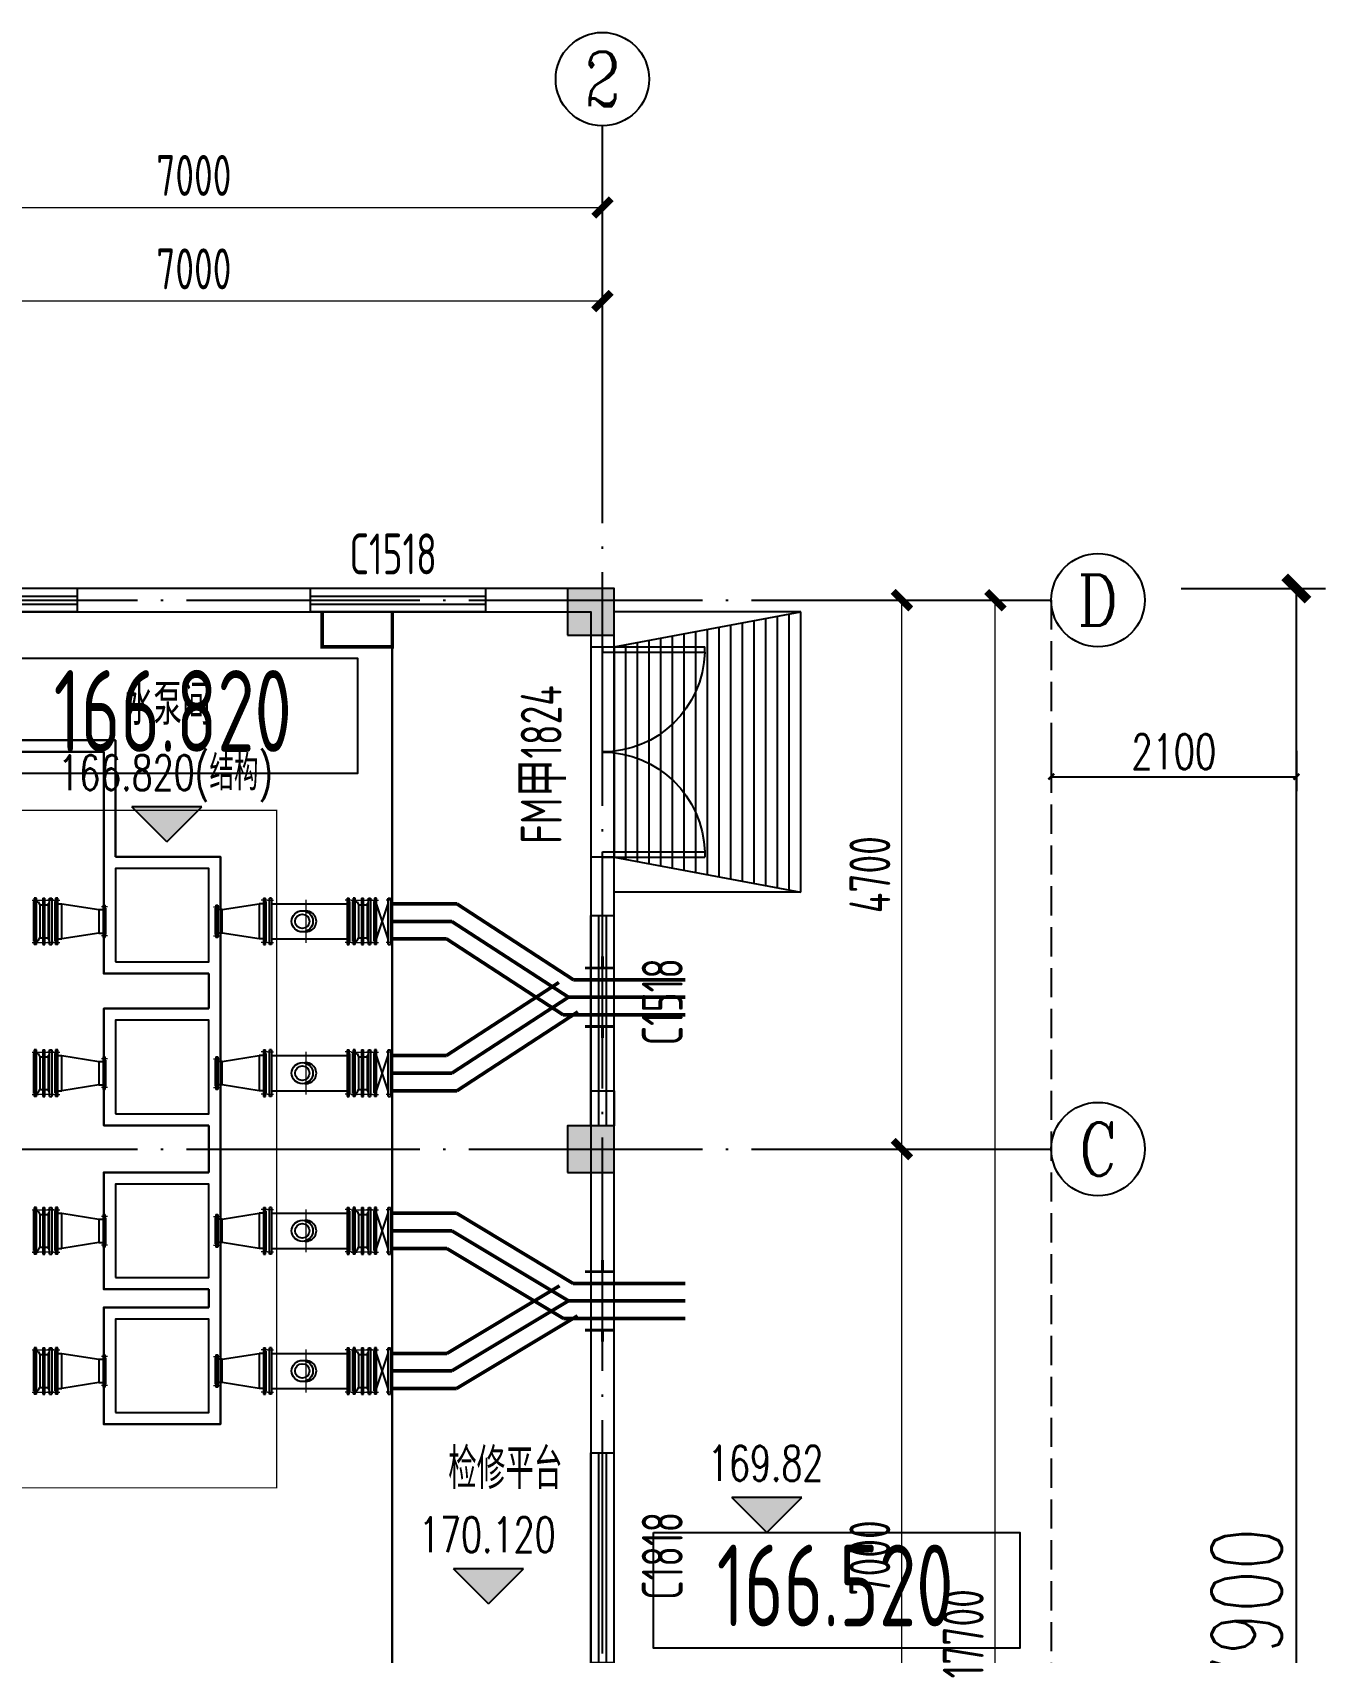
# Model space of a CAD drawing. Header units: millimetres. Extents: x 1742399 to 4898386, y 2481636 to 5226310.
# Drawn here: x 2527345 to 2538423, y 2539720 to 2553593 of the extents above; entities that cross this region are included whole.
import ezdxf
from ezdxf.enums import TextEntityAlignment as Align

# ---------------------------------------------------------------- set-up
doc = ezdxf.new("R2010")
doc.units = ezdxf.units.MM
doc.header["$LTSCALE"] = 1000
for name, pattern in [('ACAD_ISO04W100', [30.5, 24, -3, 0.5, -3]), ('ACAD_ISO10W100', [18, 12, -3, 0, -3]), ('CENTER2', [28.575, 19.05, -3.175, 3.175, -3.175]), ('DASH', [0.35, 0.25, -0.1]), ('DOTE', [2.42, 2, -0.2, 0.02, -0.2])]:
    doc.linetypes.add(name, pattern=pattern)
for name, color, linetype, lineweight, true_color in [('0_提资', 7, 'Continuous', 50, 0xffffff), ('泵房轮廓线', 1, 'Continuous', 50, 0xff0000), ('管道', 1, 'Continuous', 50, 0xff0000)]:
    doc.layers.add(name, color=color, linetype=linetype, lineweight=lineweight, true_color=true_color)
for name, color, linetype in [('AXIS', 3, 'Continuous'), ('AXIS_TEXT', 7, 'Continuous'), ('DOTE', 1, 'DOTE'), ('PUB_DIM', 3, 'Continuous'), ('PUB_HATCH', 8, 'Continuous'), ('STAIR', 2, 'Continuous'), ('TWT_DIM', 3, 'Continuous'), ('WALL', 4, 'Continuous'), ('WALL_EXT', 4, 'Continuous'), ('WINDOW', 3, 'Continuous'), ('YHG_填充', 8, 'Continuous'), ('YHG_柱', 4, 'Continuous'), ('YHJ_立面_墙线中', 2, 'Continuous'), ('意见', 1, 'Continuous'), ('房间轮廓线', 6, 'Continuous'), ('水泵基础', 7, 'Continuous'), ('电缆沟', 7, 'Continuous'), ('细线', 4, 'Continuous'), ('设备', 161, 'Continuous')]:
    doc.layers.add(name, color=color, linetype=linetype)
for name, color, linetype, lineweight in [('FLOOR', 2, 'Continuous', 30), ('中心线', 1, 'ACAD_ISO04W100', 18), ('中轴', 20, 'ACAD_ISO04W100', 9), ('排水沟', 4, 'Continuous', 30), ('管', 1, 'Continuous', 30)]:
    doc.layers.add(name, color=color, linetype=linetype, lineweight=lineweight)
doc.styles.add('_TCH_AXIS', font='COMPLEX', dxfattribs={"bigfont": 'GBCBIG'})
doc.styles.add('_TCH_DIM_T3', font='SIMPLEX', dxfattribs={"width": 0.705882, "bigfont": 'GBCBIG'})
doc.styles.add('COMPLEX', font='COMPLEX')
doc.styles.add('HZ1', font='romans.shx', dxfattribs={"width": 0.7, "bigfont": 'hztxt.shx'})
doc.styles.add('TSSD_Rein', font='TSSDENG', dxfattribs={"width": 0.7, "bigfont": '@1HZTXT'})
doc.styles.add('TSSD_REIN_T3', font='tssdeng.shx', dxfattribs={"width": 0.7, "bigfont": 'hztxt.shx'})
doc.styles.add('tssdeng', font='tssdeng.shx', dxfattribs={"width": 0.7, "bigfont": 'hztxt.shx'})
doc.styles.add('宋体', font='')
doc.styles.get('宋体').set_extended_font_data('SimSun')
doc.dimstyles.new('_TCH_ARCH&&100', dxfattribs={"dimtxt": 350, "dimasz": 150, "dimexe": 100, "dimexo": 200, "dimgap": 100, "dimtad": 1, "dimdec": 0, "dimzin": 0, "dimdsep": 46, "dimtxsty": 'TSSD_REIN_T3', "dimblk": 'ARCHTICK', "dimcen": 0.09, "dimclrt": 7, "dimazin": 2, "dimtfac": 1, "dimtdec": 0, "dimtix": 1, "dimtmove": 2, "dimatfit": 3, "dimfxl": 1, "dimfxlon": 1, "dimtolj": 1, "dimtzin": 0, "dimlwd": 18, "dimlwe": 18, "dimarcsym": 0})
doc.dimstyles.new('_TCH_ARCH&&200', dxfattribs={"dimtxt": 600, "dimasz": 200, "dimexe": 250, "dimexo": 300, "dimgap": 126.25, "dimtad": 1, "dimdec": 0, "dimzin": 0, "dimdsep": 46, "dimtxsty": '_TCH_DIM_T3', "dimblk": 'ARCHTICK', "dimcen": 0.09, "dimclrt": 7, "dimazin": 2, "dimtfac": 1, "dimtdec": 0, "dimtix": 1, "dimtmove": 2, "dimatfit": 3, "dimfxl": 75, "dimtolj": 1, "dimtzin": 0, "dimarcsym": 0})
doc.dimstyles.new('_TCH_ARCH&&50', dxfattribs={"dimtxt": 148.75, "dimasz": 50, "dimexe": 125, "dimexo": 150, "dimgap": 63.125, "dimtad": 1, "dimdec": 0, "dimzin": 0, "dimdsep": 46, "dimtxsty": '_TCH_DIM_T3', "dimblk": 'ARCHTICK', "dimcen": 0.09, "dimclrt": 7, "dimazin": 2, "dimtfac": 1, "dimtdec": 0, "dimtix": 1, "dimtmove": 2, "dimatfit": 3, "dimfxl": 75, "dimtolj": 1, "dimtzin": 0, "dimarcsym": 0})

# ---------------------------------------------------------------- blocks, each defined once
blk = doc.blocks.new('_ArchTick')
at = {"color": 0, "linetype": 'ByBlock', "const_width": 0.4}
blk.add_lwpolyline([(-0.5, -0.5), (0.5, 0.5)], dxfattribs=at)
blk = doc.blocks.new('*D1170')
at = {"layer": 'AXIS', "color": 0, "lineweight": 18, "transparency": 16777216}
for p, q in [((2535593, 2548731), (2535694, 2548731)), ((2535594, 2531031), (2535594, 2548731)), ((2535593, 2531031), (2535694, 2531031))]:
    blk.add_line(p, q, dxfattribs=at)
at = {"layer": 'Defpoints', "color": 0, "transparency": 16777216}
for p in [(2534755, 2548731), (2535594, 2548731), (2534755, 2531031)]:
    blk.add_point(p, dxfattribs=at)
at = {"layer": 'AXIS', "color": 0, "lineweight": 18, "transparency": 16777216, "xscale": 150, "yscale": 150, "zscale": 150}
for p, rotation in [((2535594, 2548731), 90), ((2535594, 2531031), 270)]:
    blk.add_blockref('_ArchTick', p, dxfattribs=dict(at, rotation=rotation))
at = {"layer": 'AXIS', "color": 7, "transparency": 16777216, "insert": (2535319, 2539881), "char_height": 350, "attachment_point": 5, "rotation": 90, "style": 'TSSD_REIN_T3'}
blk.add_mtext('\\A1;17700', dxfattribs=at)
blk = doc.blocks.new('*D1172')
at = {"layer": 'AXIS', "color": 0, "lineweight": 18, "transparency": 16777216}
for p, q in [((2534793, 2544031), (2534894, 2544031)), ((2534794, 2537031), (2534794, 2544031)), ((2534793, 2537031), (2534894, 2537031))]:
    blk.add_line(p, q, dxfattribs=at)
at = {"layer": 'Defpoints', "color": 0, "transparency": 16777216}
for p in [(2534081, 2544031), (2534794, 2544031), (2534081, 2537031)]:
    blk.add_point(p, dxfattribs=at)
at = {"layer": 'AXIS', "color": 0, "lineweight": 18, "transparency": 16777216, "xscale": 150, "yscale": 150, "zscale": 150}
for p, rotation in [((2534794, 2544031), 90), ((2534794, 2537031), 270)]:
    blk.add_blockref('_ArchTick', p, dxfattribs=dict(at, rotation=rotation))
at = {"layer": 'AXIS', "color": 7, "transparency": 16777216, "insert": (2534519, 2540531), "char_height": 350, "attachment_point": 5, "rotation": 90, "style": 'TSSD_REIN_T3'}
blk.add_mtext('\\A1;7000', dxfattribs=at)
blk = doc.blocks.new('*D1173')
at = {"layer": 'AXIS', "color": 0, "lineweight": 18, "transparency": 16777216}
for p, q in [((2534793, 2548731), (2534894, 2548731)), ((2534794, 2544031), (2534794, 2548731)), ((2534793, 2544031), (2534894, 2544031))]:
    blk.add_line(p, q, dxfattribs=at)
at = {"layer": 'Defpoints', "color": 0, "transparency": 16777216}
for p in [(2534081, 2548731), (2534794, 2548731), (2534081, 2544031)]:
    blk.add_point(p, dxfattribs=at)
at = {"layer": 'AXIS', "color": 0, "lineweight": 18, "transparency": 16777216, "xscale": 150, "yscale": 150, "zscale": 150}
for p, rotation in [((2534794, 2548731), 90), ((2534794, 2544031), 270)]:
    blk.add_blockref('_ArchTick', p, dxfattribs=dict(at, rotation=rotation))
at = {"layer": 'AXIS', "color": 7, "transparency": 16777216, "insert": (2534519, 2546381), "char_height": 350, "attachment_point": 5, "rotation": 90, "style": 'TSSD_REIN_T3'}
blk.add_mtext('\\A1;4700', dxfattribs=at)
blk = doc.blocks.new('_AXISO')
blk.add_circle((0, 0), 0.5)
at = {"layer": 'AXIS_TEXT', "style": 'COMPLEX', "width": 1.041667}
blk.add_attdef('A', text='', height=0.56, dxfattribs=at).set_placement((-0.25, -0.28), (0.25, -0.28), align=Align.FIT)
blk = doc.blocks.new('*D1175')
at = {"layer": 'AXIS', "color": 0, "lineweight": 18, "transparency": 16777216}
for p, q in [((2525228, 2552092), (2525228, 2552193)), ((2532228, 2552092), (2532228, 2552193)), ((2525228, 2552093), (2532228, 2552093))]:
    blk.add_line(p, q, dxfattribs=at)
at = {"layer": 'Defpoints', "color": 0, "transparency": 16777216}
for p in [(2532228, 2552093), (2525228, 2549731), (2532228, 2549731)]:
    blk.add_point(p, dxfattribs=at)
at = {"layer": 'AXIS', "color": 0, "lineweight": 18, "transparency": 16777216, "xscale": 150, "yscale": 150, "zscale": 150, "rotation": 180}
blk.add_blockref('_ArchTick', (2525228, 2552093), dxfattribs=at)
at = {"layer": 'AXIS', "color": 0, "lineweight": 18, "transparency": 16777216, "xscale": 150, "yscale": 150, "zscale": 150}
blk.add_blockref('_ArchTick', (2532228, 2552093), dxfattribs=at)
at = {"layer": 'AXIS', "color": 7, "transparency": 16777216, "insert": (2528728, 2552368), "char_height": 350, "attachment_point": 5, "style": 'TSSD_REIN_T3'}
blk.add_mtext('\\A1;7000', dxfattribs=at)
blk = doc.blocks.new('*D1176')
at = {"layer": 'AXIS', "color": 0, "lineweight": 18, "transparency": 16777216}
for p, q in [((2525228, 2551292), (2525228, 2551393)), ((2532228, 2551292), (2532228, 2551393)), ((2525228, 2551293), (2532228, 2551293))]:
    blk.add_line(p, q, dxfattribs=at)
at = {"layer": 'Defpoints', "color": 0, "transparency": 16777216}
for p in [(2532228, 2551293), (2525228, 2549731), (2532228, 2549731)]:
    blk.add_point(p, dxfattribs=at)
at = {"layer": 'AXIS', "color": 0, "lineweight": 18, "transparency": 16777216, "xscale": 150, "yscale": 150, "zscale": 150, "rotation": 180}
blk.add_blockref('_ArchTick', (2525228, 2551293), dxfattribs=at)
at = {"layer": 'AXIS', "color": 0, "lineweight": 18, "transparency": 16777216, "xscale": 150, "yscale": 150, "zscale": 150}
blk.add_blockref('_ArchTick', (2532228, 2551293), dxfattribs=at)
at = {"layer": 'AXIS', "color": 7, "transparency": 16777216, "insert": (2528728, 2551568), "char_height": 350, "attachment_point": 5, "style": 'TSSD_REIN_T3'}
blk.add_mtext('\\A1;7000', dxfattribs=at)
blk = doc.blocks.new('刚性防水套管DN400')
at = {"layer": '中轴', "color": 8, "linetype": 'CENTER2', "ltscale": 10}
blk.add_line((1966752, 2550634), (1967002, 2550634), dxfattribs=at)
at = {"layer": '管', "lineweight": 50, "const_width": 25}
for points in [[(1966752, 2550884), (1967002, 2550884)], [(1966852, 2550884), (1966852, 2550984)], [(1966752, 2550384), (1967002, 2550384)], [(1966852, 2550384), (1966852, 2550284)]]:
    blk.add_lwpolyline(points, dxfattribs=at)
at = {"style": '宋体', "width": 0.7, "flags": 1}
blk.add_attdef('中心标高', (1966552, 2549850), '', height=350, dxfattribs=at)
blk = doc.blocks.new('DN400法兰')
at = {"layer": '中心线', "ltscale": 50}
for p, q in [((-258, 20), (-258, -55)), ((257, 20), (257, -55))]:
    blk.add_line(p, q, dxfattribs=at)
at = {"layer": '设备', "ltscale": 50}
for p, q in [((-240, 0), (-244, -4)), ((-240, 0), (240, 0)), ((240, 0), (244, -4)), ((-283, -30), (-283, -4)), ((282, -4), (-283, -4)), ((282, -30), (282, -4))]:
    blk.add_line(p, q, dxfattribs=at)
at = {"layer": '设备'}
for p, q in [((-240, 0), (240, 0)), ((-283, -30), (282, -30))]:
    blk.add_line(p, q, dxfattribs=at)
blk = doc.blocks.new('DN250法兰')
at = {"layer": '中心线', "ltscale": 50}
for p, q in [((-50, 175), (22, 175)), ((-50, -175), (22, -175))]:
    blk.add_line(p, q, dxfattribs=at)
at = {"layer": '设备', "ltscale": 50}
for p, q in [((-23, 197), (0, 197)), ((-23, 197), (-23, -198)), ((0, 197), (0, -198)), ((-26, 160), (-23, 162)), ((-26, -160), (-26, 160)), ((-26, -160), (-26, 160)), ((-26, -160), (-23, -163)), ((0, -198), (-23, -198))]:
    blk.add_line(p, q, dxfattribs=at)
blk = doc.blocks.new('双盘偏心异径管（平面）')
at = {"layer": '设备'}
for p, q in [((57, 100), (373, 150)), ((408, 150), (373, 150)), ((373, 150), (373, -150)), ((57, 100), (18, 100)), ((57, -100), (18, -100)), ((373, -150), (57, -100)), ((408, -150), (373, -150))]:
    blk.add_line(p, q, dxfattribs=at)
at = {"layer": '设备', "ltscale": 50}
blk.add_line((18, -100), (18, 100), dxfattribs=at)
at = {"layer": '设备'}
blk.add_lwpolyline([(57, -100), (57, 100)], dxfattribs=at)
at = {"layer": '设备', "xscale": 0.7042253521126761, "yscale": 0.7042253521126761, "zscale": 0.7042253521126761}
blk.add_blockref('DN250法兰', (18, 0), dxfattribs=at)
at = {"layer": '设备', "xscale": 0.7042253521126761, "yscale": 0.7042253521126761, "zscale": 0.7042253521126761, "rotation": 270}
blk.add_blockref('DN400法兰', (430, 0), dxfattribs=at)
at = {"layer": '意见', "flags": 1}
blk.add_attdef('规格', (589, -14), '', height=227, dxfattribs=at)
blk = doc.blocks.new('双法兰传力接头')
at = {"layer": '中心线', "ltscale": 5}
for p, q in [((-17, 181), (166, 181)), ((-17, -181), (166, -181))]:
    blk.add_line(p, q, dxfattribs=at)
at = {"layer": '设备', "ltscale": 50}
for p, q in [((18, 167), (34, 167)), ((47, 141), (47, -141)), ((47, 141), (72, 141)), ((72, 199), (89, 199)), ((72, 199), (72, -199)), ((120, 155), (120, -155)), ((120, 155), (131, 155)), ((18, -167), (34, -167)), ((47, -141), (72, -141)), ((72, -199), (89, -199)), ((120, -155), (131, -155))]:
    blk.add_line(p, q, dxfattribs=at)
at = {"layer": '设备'}
for p, q in [((34, 167), (47, 141)), ((89, -199), (89, 199)), ((89, 141), (120, 141)), ((34, -167), (47, -141)), ((89, -141), (120, -141))]:
    blk.add_line(p, q, dxfattribs=at)
at = {"layer": '设备', "yscale": 0.7042253521126761, "zscale": 0.7042253521126761}
for p, xscale, rotation in [((-3, 0), 0.7042253521126761, 90), ((152, 0), -0.7042253521126761, 270)]:
    blk.add_blockref('DN400法兰', p, dxfattribs=dict(at, xscale=xscale, rotation=rotation))
at = {"layer": '意见', "flags": 1}
blk.add_attdef('规格', (193, -29), '', height=94.2, dxfattribs=at)
blk = doc.blocks.new('双盘异径管')
at = {"layer": '设备'}
for p, q in [((57, 100), (373, 150)), ((408, 150), (373, 150)), ((373, 150), (373, -150)), ((57, 100), (18, 100)), ((57, -100), (18, -100)), ((373, -150), (57, -100)), ((408, -150), (373, -150))]:
    blk.add_line(p, q, dxfattribs=at)
at = {"layer": '设备', "ltscale": 50}
blk.add_line((18, -100), (18, 100), dxfattribs=at)
at = {"layer": '设备'}
blk.add_lwpolyline([(57, -100), (57, 100)], dxfattribs=at)
at = {"layer": '设备', "xscale": 0.7042253521126761, "yscale": 0.7042253521126761, "zscale": 0.7042253521126761}
blk.add_blockref('DN250法兰', (18, 0), dxfattribs=at)
at = {"layer": '设备', "xscale": 0.7042253521126761, "yscale": 0.7042253521126761, "zscale": 0.7042253521126761, "rotation": 270}
blk.add_blockref('DN400法兰', (430, 0), dxfattribs=at)
at = {"layer": '意见', "flags": 1}
blk.add_attdef('规格', (621, -23), '', height=267, dxfattribs=at)
blk = doc.blocks.new('多功能水泵控制阀')
at = {"layer": '中心线', "ltscale": 10}
blk.add_line((296, -183), (296, 183), dxfattribs=at)
at = {"layer": '设备'}
for p, q in [((0, 150), (648, 150)), ((0, -150), (648, -150))]:
    blk.add_line(p, q, dxfattribs=at)
for radius in [91.1, 61.9]:
    blk.add_circle((264, 0), radius, dxfattribs=at)
blk.add_arc((296, 0), 88.6, 264.0575, 95.9425, dxfattribs=at)
at = {"layer": '设备', "yscale": 0.7042253521126761, "zscale": 0.7042253521126761}
for p, xscale, rotation in [((-21, 0), -0.7042253521126761, 90), ((669, 0), 0.7042253521126761, 270)]:
    blk.add_blockref('DN400法兰', p, dxfattribs=dict(at, xscale=xscale, rotation=rotation))
at = {"layer": '意见', "flags": 1}
blk.add_attdef('规格', (114, -565), '', height=244, dxfattribs=at)
blk = doc.blocks.new('电动双盘蝶阀')
at = {"layer": '设备', "ltscale": 50}
for p, q in [((50, -150), (-50, 150)), ((-50, -150), (50, 150))]:
    blk.add_line(p, q, dxfattribs=at)
at = {"layer": '设备', "yscale": 0.7042253521126761, "zscale": 0.7042253521126761}
for p, xscale, rotation in [((-71, 0), 0.7042253521126761, 90), ((71, 0), -0.7042253521126761, 270)]:
    blk.add_blockref('DN400法兰', p, dxfattribs=dict(at, xscale=xscale, rotation=rotation))
at = {"flags": 1}
blk.add_attdef('规格', (120, 51), '', height=10, dxfattribs=at)
blk = doc.blocks.new('*U1117')
at = {"layer": 'WINDOW'}
for p, q in [((0, 900), (877, 900)), ((0, 900), (0, 855)), ((0, 855), (877, 855)), ((877, 855), (877, 900)), ((0, -855), (877, -855)), ((0, -900), (0, -855)), ((0, -900), (877, -900)), ((877, -855), (877, -900))]:
    blk.add_line(p, q, dxfattribs=at)
at = {"layer": 'WINDOW', "extrusion": (0, 0, -1)}
for centre, major_axis, start_param, end_param in [((0, 877), (620, 620), 0.811042, 2.356194), ((0, -878), (-620, 620), 0.785398, 2.330551)]:
    blk.add_ellipse(centre, major_axis=major_axis, ratio=1, start_param=start_param, end_param=end_param, dxfattribs=at)
at = {"style": 'HZ1', "width": 0.7, "flags": 1}
blk.add_attdef('编号', (-948, -131), '', height=300, dxfattribs=at)
blk = doc.blocks.new('标高_平面标注')
at = {"layer": 'AXIS'}
blk.add_hatch(color=256, dxfattribs=at).paths.add_polyline_path([(0, 0), (300, 300), (-300, 300)])
for p, q in [((0, 0), (-300, 300)), ((300, 300), (-300, 300)), ((0, 0), (300, 300))]:
    blk.add_line(p, q, dxfattribs=at)
at = {"layer": 'AXIS_TEXT', "style": 'HZ1', "width": 0.7, "flags": 4}
blk.add_attdef('标高', text='', height=300, dxfattribs=at).set_placement((-11, 442), align=Align.CENTER)
blk = doc.blocks.new('平面_钢爬梯')
at = {"layer": 'YHJ_立面_墙线中', "const_width": 30}
blk.add_lwpolyline([(-600, 0), (-600, -300), (0, -300), (0, 0)], dxfattribs=at)
blk = doc.blocks.new('*D1169')
at = {"layer": 'Defpoints', "color": 0, "transparency": 16777216}
for p in [(2536887, 2548831), (2538173, 2548831), (2536887, 2530931)]:
    blk.add_point(p, dxfattribs=at)
at = {"layer": 'TWT_DIM', "color": 0, "lineweight": -2, "transparency": 16777216}
for p, q in [((2537187, 2548831), (2538423, 2548831)), ((2538173, 2530931), (2538173, 2548831)), ((2537187, 2530931), (2538423, 2530931))]:
    blk.add_line(p, q, dxfattribs=at)
at = {"layer": 'TWT_DIM', "color": 0, "lineweight": -2, "transparency": 16777216, "xscale": 200, "yscale": 200, "zscale": 200}
for p, rotation in [((2538173, 2548831), 90), ((2538173, 2530931), 270)]:
    blk.add_blockref('_ArchTick', p, dxfattribs=dict(at, rotation=rotation))
at = {"layer": 'TWT_DIM', "color": 7, "transparency": 16777216, "insert": (2537747, 2539881), "char_height": 600, "attachment_point": 5, "rotation": 90, "style": '_TCH_DIM_T3'}
blk.add_mtext('\\A1;17900', dxfattribs=at)
blk = doc.blocks.new('总平_标高')
at = {"layer": 'TWT_DIM', "color": 3}
blk.add_lwpolyline([(-1556, 989), (1583, 989), (1583, 0), (-1556, 0)], close=True, dxfattribs=at)
at = {"layer": 'TWT_DIM', "color": 3, "style": 'TSSD_Rein', "width": 0.7}
blk.add_attdef('标高', text='', height=700, dxfattribs=at).set_placement((1, 186), align=Align.CENTER)
blk = doc.blocks.new('*U1073')
at = {"layer": 'WINDOW'}
for p, q in [((-100, 0), (100, 0)), ((-100, -1500), (-100, 0)), ((-33, 0), (-33, -1500)), ((33, 0), (33, -1500)), ((100, -1500), (100, 0)), ((100, -1500), (-100, -1500))]:
    blk.add_line(p, q, dxfattribs=at)
at = {"style": 'HZ1', "width": 0.7, "flags": 1}
blk.add_attdef('编号', (-598, -1035), '', height=300, dxfattribs=at)
blk = doc.blocks.new('平面_窗')
at = {"layer": 'WINDOW'}
for p, q in [((-100, 0), (100, 0)), ((-100, -1800), (-100, 0)), ((-33, 0), (-33, -1800)), ((33, 0), (33, -1800)), ((100, -1800), (100, 0)), ((100, -1800), (-100, -1800))]:
    blk.add_line(p, q, dxfattribs=at)
at = {"style": 'HZ1', "width": 0.7, "flags": 1}
blk.add_attdef('编号', (-598, -1035), '', height=300, dxfattribs=at)
blk = doc.blocks.new('*U1072')
at = {"layer": 'STAIR'}
for p, q in [((1600, 2400), (0, 2400)), ((0, 0), (0, 2400)), ((0, 2100), (1600, 2400)), ((1400, 38), (1400, 2362)), ((1500, 19), (1500, 2381)), ((1600, 0), (1600, 2400)), ((700, 169), (700, 2231)), ((800, 150), (800, 2250)), ((900, 131), (900, 2269)), ((1000, 113), (1000, 2287)), ((1100, 94), (1100, 2306)), ((1200, 75), (1200, 2325)), ((1300, 56), (1300, 2344)), ((100, 281), (100, 2119)), ((200, 263), (200, 2138)), ((300, 244), (300, 2156)), ((400, 225), (400, 2175)), ((500, 206), (500, 2194)), ((600, 188), (600, 2213)), ((0, 300), (1600, 0)), ((1600, 0), (0, 0))]:
    blk.add_line(p, q, dxfattribs=at)
at = {"layer": 'WALL'}
blk.add_line((0, 2100), (0, 2200), dxfattribs=at)
blk = doc.blocks.new('*U1058')
at = {"layer": 'PUB_HATCH'}
blk.add_solid([(-200, -200), (200, -200), (-200, 200), (200, 200)], dxfattribs=at)
at = {"layer": 'YHG_柱'}
blk.add_lwpolyline([(-200, -200), (200, -200), (200, 200), (-200, 200)], close=True, dxfattribs=at)
blk = doc.blocks.new('*D1182')
at = {"layer": 'Defpoints', "color": 0, "transparency": 16777216}
for p in [(2536073, 2547591), (2538173, 2547591), (2538173, 2547220)]:
    blk.add_point(p, dxfattribs=at)
at = {"layer": 'YHG_填充', "color": 0, "lineweight": -2, "transparency": 16777216}
for p, q in [((2536073, 2547441), (2536073, 2547095)), ((2538173, 2547441), (2538173, 2547095)), ((2536073, 2547220), (2538173, 2547220))]:
    blk.add_line(p, q, dxfattribs=at)
at = {"layer": 'YHG_填充', "color": 0, "lineweight": -2, "transparency": 16777216, "xscale": 50, "yscale": 50, "zscale": 50, "rotation": 180}
blk.add_blockref('_ArchTick', (2536073, 2547220), dxfattribs=at)
at = {"layer": 'YHG_填充', "color": 0, "lineweight": -2, "transparency": 16777216, "xscale": 50, "yscale": 50, "zscale": 50}
blk.add_blockref('_ArchTick', (2538173, 2547220), dxfattribs=at)
at = {"layer": 'YHG_填充', "color": 7, "transparency": 16777216, "insert": (2537123, 2547433), "char_height": 300, "attachment_point": 5, "style": '_TCH_DIM_T3'}
blk.add_mtext('\\A1;2100', dxfattribs=at)

msp = doc.modelspace()

# ---------------------------------------------------------------- linework, layer by layer
at = {"layer": 'AXIS'}
for p, q in [((2532227.7, 2549731.4), (2532227.7, 2552792.7)), ((2534755.3, 2548731.4), (2536073.4, 2548731.4)), ((2534755.3, 2544031.4), (2536073.4, 2544031.4))]:
    msp.add_line(p, q, dxfattribs=at)
at = {"layer": 'DOTE'}
for p, q in [((2532227.7, 2530031.4), (2532227.7, 2549731.4)), ((2523824.7, 2548731.4), (2534755.3, 2548731.4)), ((2523824.7, 2544031.4), (2534755.3, 2544031.4))]:
    msp.add_line(p, q, dxfattribs=at)
at = {"layer": 'FLOOR'}
msp.add_lwpolyline([(2530427.7, 2548631.4), (2530427.7, 2537131.4)], dxfattribs=at)
at = {"layer": 'WALL_EXT'}
for p, q in [((2529727.7, 2548831.4), (2527727.7, 2548831.4)), ((2527727.7, 2548831.4), (2527727.7, 2548631.4)), ((2529727.7, 2548631.4), (2529727.7, 2548831.4)), ((2531927.7, 2548831.4), (2531227.7, 2548831.4)), ((2531227.7, 2548831.4), (2531227.7, 2548631.4)), ((2527727.7, 2548631.4), (2529727.7, 2548631.4)), ((2531227.7, 2548631.4), (2531927.7, 2548631.4)), ((2532127.7, 2548431.4), (2532127.7, 2548331.4)), ((2532327.7, 2548331.4), (2532327.7, 2548431.4)), ((2532127.7, 2548331.4), (2532327.7, 2548331.4)), ((2532127.7, 2546531.4), (2532127.7, 2546031.4)), ((2532327.7, 2546531.4), (2532127.7, 2546531.4)), ((2532327.7, 2546031.4), (2532327.7, 2546531.4)), ((2532127.7, 2546031.4), (2532327.7, 2546031.4)), ((2532127.7, 2544231.4), (2532127.7, 2544531.4)), ((2532127.7, 2544531.4), (2532327.7, 2544531.4)), ((2532327.7, 2544531.4), (2532327.7, 2544231.4)), ((2532327.7, 2544231.4), (2532127.7, 2544231.4)), ((2532127.7, 2544231.4), (2532127.7, 2544231.4)), ((2532327.7, 2544231.4), (2532327.7, 2544231.4)), ((2532127.7, 2543831.4), (2532127.7, 2541431.4)), ((2532327.7, 2541431.4), (2532327.7, 2543831.4)), ((2532127.7, 2541431.4), (2532327.7, 2541431.4))]:
    msp.add_line(p, q, dxfattribs=at)
at = {"layer": 'YHG_填充', "linetype": 'DASH'}
msp.add_lwpolyline([(2536073.4, 2548731.4), (2536073.4, 2530720.4)], dxfattribs=at)
at = {"layer": '房间轮廓线'}
msp.add_lwpolyline([(2525327.7, 2548631.4), (2532127.7, 2548631.4), (2532127.7, 2537131.4), (2525327.7, 2537131.4)], close=True, dxfattribs=at)
at = {"layer": '排水沟'}
for points in [[(2526527.7, 2547531.4), (2528056.2, 2547531.4), (2528056.2, 2546534.1)], [(2526527.7, 2547431.4), (2527956.2, 2547431.4), (2527956.2, 2546534.1)], [(2527956.2, 2546534.1), (2527956.2, 2545534.1), (2528856.2, 2545534.1)], [(2528956.2, 2545534.1), (2528956.2, 2546534.1), (2528056.2, 2546534.1)], [(2528856.2, 2545534.1), (2528856.2, 2545234.1)], [(2528956.2, 2545534.1), (2528956.2, 2545234.1)], [(2528856.2, 2545234.1), (2527956.2, 2545234.1), (2527956.2, 2544234.1), (2528856.2, 2544234.1)], [(2528956.2, 2544234.1), (2528956.2, 2545234.1)], [(2528856.2, 2544234.1), (2528856.2, 2543831.6)], [(2528956.2, 2544234.1), (2528956.2, 2543831.6)], [(2528856.2, 2543831.6), (2527956.2, 2543831.6), (2527956.2, 2542831.6), (2528856.2, 2542831.6)], [(2528956.2, 2542831.6), (2528956.2, 2543831.6)], [(2528856.2, 2542831.6), (2528856.2, 2542676)], [(2528956.2, 2542831.6), (2528956.2, 2542676)], [(2528856.2, 2542676), (2527956.2, 2542676), (2527956.2, 2541676), (2528956.2, 2541676), (2528956.2, 2542676)]]:
    msp.add_lwpolyline(points, dxfattribs=at)
at = {"layer": '水泵基础'}
for points in [[(2528056.2, 2545634.1), (2528856.2, 2545634.1), (2528856.2, 2546434.1), (2528056.2, 2546434.1)], [(2528056.2, 2544334.1), (2528856.2, 2544334.1), (2528856.2, 2545134.1), (2528056.2, 2545134.1)], [(2528056.2, 2542931.6), (2528856.2, 2542931.6), (2528856.2, 2543731.6), (2528056.2, 2543731.6)], [(2528056.2, 2541776), (2528856.2, 2541776), (2528856.2, 2542576), (2528056.2, 2542576)]]:
    msp.add_lwpolyline(points, close=True, dxfattribs=at)
at = {"layer": '泵房轮廓线'}
msp.add_lwpolyline([(2527187.7, 2541131.4, 10, 10, 0), (2527187.7, 2546931.4, 10, 10, 0), (2529437.7, 2546931.4, 10, 10, 0), (2529437.7, 2541131.4, 10, 10, 0)], format="xyseb", close=True, dxfattribs=at)
at = {"layer": '管道', "color": 8}
for p, q in [((2530427.7, 2546131.4), (2530981.1, 2546131.4)), ((2530981.1, 2546131.4), (2531981.1, 2545481.4)), ((2530427.7, 2545831.4), (2530892.2, 2545831.4)), ((2530892.2, 2545831.4), (2531892.2, 2545181.4)), ((2531981.1, 2545481.4), (2532936.7, 2545481.4)), ((2530892.2, 2544831.4), (2531854.9, 2545457.1)), ((2530981.1, 2544531.4), (2532018.4, 2545205.6)), ((2531892.2, 2545181.4), (2532936.7, 2545181.4)), ((2530427.7, 2544831.4), (2530892.2, 2544831.4)), ((2530427.7, 2544531.4), (2530981.1, 2544531.4)), ((2530427.7, 2543481.4), (2530978.2, 2543481.4)), ((2530978.2, 2543481.4), (2531978.2, 2542881.4)), ((2530427.7, 2543181.4), (2530895.1, 2543181.4)), ((2530895.1, 2543181.4), (2531895.1, 2542581.4)), ((2530895.1, 2542281.4), (2531859.5, 2542860)), ((2531978.2, 2542881.4), (2532936.7, 2542881.4)), ((2530978.2, 2541981.4), (2532013.8, 2542602.7)), ((2531895.1, 2542581.4), (2532936.7, 2542581.4)), ((2530427.7, 2542281.4), (2530895.1, 2542281.4)), ((2530427.7, 2541981.4), (2530978.2, 2541981.4))]:
    msp.add_line(p, q, dxfattribs=at)
at = {"layer": '管道', "color": 8, "linetype": 'ACAD_ISO10W100'}
for p, q in [((2530427.7, 2545981.4), (2530936.7, 2545981.4)), ((2530936.7, 2545981.4), (2531936.7, 2545331.4)), ((2530936.7, 2544681.4), (2531936.7, 2545331.4)), ((2531936.7, 2545331.4), (2532936.7, 2545331.4)), ((2530427.7, 2544681.4), (2530936.7, 2544681.4)), ((2530427.7, 2543331.4), (2530936.7, 2543331.4)), ((2530936.7, 2543331.4), (2531936.7, 2542731.4)), ((2530936.7, 2542131.4), (2531936.7, 2542731.4)), ((2531936.7, 2542731.4), (2532936.7, 2542731.4)), ((2530427.7, 2542131.4), (2530936.7, 2542131.4))]:
    msp.add_line(p, q, dxfattribs=at)
at = {"layer": '细线'}
msp.add_lwpolyline([(2532327.7, 2548331.4), (2532327.7, 2546531.4)], dxfattribs=at)

# ---------------------------------------------------------------- block references
at = {"rotation": 90}
for p in [(2526227.7, 2548731.4), (2529727.7, 2548731.4)]:
    msp.add_blockref('*U1073', p, dxfattribs=at)
for name, p in [('*U1058', (2532127.7, 2548631.4)), ('*U1072', (2532327.7, 2546231.4)), ('*U1117', (2532227.7, 2547431.4)), ('平面_窗', (2532227.7, 2546031.4)), ('*U1058', (2532127.7, 2544031.4)), ('平面_窗', (2532227.7, 2541431.4))]:
    msp.add_blockref(name, p)
for p, values in [((2528546.2, 2547246.6), {'标高': '166.820'}), ((2534220.7, 2539758.9), {'标高': '166.520'})]:
    msp.add_blockref('总平_标高', p).add_auto_attribs(values)
ref = msp.add_blockref('标高_平面标注', (2528497.4, 2546661.2))
ref.add_attrib('标高', '166.820(结构)', dxfattribs={"layer": 'AXIS_TEXT', "height": 300, "style": 'HZ1', "width": 0.7}).set_placement((2528486.5, 2547103.6), align=Align.CENTER)
ref = msp.add_blockref('标高_平面标注', (2533637.6, 2540748.1))
ref.add_attrib('标高', '169.82', dxfattribs={"layer": 'AXIS_TEXT', "height": 300, "style": 'HZ1', "width": 0.7}).set_placement((2533626.7, 2541190.5), align=Align.CENTER)
ref = msp.add_blockref('标高_平面标注', (2531252.7, 2540136.5))
ref.add_attrib('标高', '170.120', dxfattribs={"layer": 'AXIS_TEXT', "height": 300, "style": 'HZ1', "width": 0.7}).set_placement((2531241.7, 2540578.9), align=Align.CENTER)
at = {"layer": '0_提资'}
for name, p in [('双法兰传力接头', (2527361.4, 2545981.4)), ('双盘异径管', (2528914.8, 2545981.4)), ('多功能水泵控制阀', (2529393, 2545981.4)), ('双法兰传力接头', (2530092.4, 2545981.4)), ('电动双盘蝶阀', (2530343.5, 2545981.4)), ('双法兰传力接头', (2527361.4, 2544681.4)), ('双盘异径管', (2528914.8, 2544681.4)), ('多功能水泵控制阀', (2529393, 2544681.4)), ('双法兰传力接头', (2530092.4, 2544681.4)), ('电动双盘蝶阀', (2530343.5, 2544681.4)), ('双法兰传力接头', (2527361.4, 2543331.4)), ('双盘异径管', (2528914.8, 2543331.4)), ('多功能水泵控制阀', (2529393, 2543331.4)), ('双法兰传力接头', (2530092.4, 2543331.4)), ('电动双盘蝶阀', (2530343.5, 2543331.4)), ('双法兰传力接头', (2527361.4, 2542131.4)), ('双盘异径管', (2528914.8, 2542131.4)), ('多功能水泵控制阀', (2529393, 2542131.4)), ('双法兰传力接头', (2530092.4, 2542131.4)), ('电动双盘蝶阀', (2530343.5, 2542131.4))]:
    msp.add_blockref(name, p, dxfattribs=at)
at = {"layer": '0_提资', "rotation": 180}
for p in [(2527970.6, 2545981.4), (2527970.6, 2544681.4), (2527970.6, 2543331.4), (2527970.6, 2542131.4)]:
    msp.add_blockref('双盘偏心异径管（平面）', p, dxfattribs=at)
at = {"layer": 'AXIS'}
ref = msp.add_blockref('_AXISO', (2532227.7, 2553192.7), dxfattribs=dict(at, xscale=800, yscale=800, zscale=800))
ref.add_attrib('A', '2', dxfattribs={"layer": 'AXIS_TEXT', "height": 465.9, "style": '_TCH_AXIS'}).set_placement((2532072.4, 2552959.7), (2532383, 2552959.7), align=Align.FIT)
ref = msp.add_blockref('_AXISO', (2536473.4, 2548731.4), dxfattribs=dict(at, xscale=800, yscale=800, zscale=800))
ref.add_attrib('A', 'D', dxfattribs={"layer": 'AXIS_TEXT', "height": 435.3, "style": '_TCH_AXIS'}).set_placement((2536297.2, 2548513.7), (2536649.6, 2548513.7), align=Align.FIT)
ref = msp.add_blockref('_AXISO', (2536473.4, 2544031.4), dxfattribs=dict(at, xscale=800, yscale=800, zscale=800))
ref.add_attrib('A', 'C', dxfattribs={"layer": 'AXIS_TEXT', "height": 455.7, "style": '_TCH_AXIS'}).set_placement((2536310.6, 2543803.5), (2536636.1, 2543803.5), align=Align.FIT)
at = {"layer": 'Defpoints'}
msp.add_blockref('平面_钢爬梯', (2530427.7, 2548631.4), dxfattribs=at)
at = {"layer": '管', "lineweight": 50, "rotation": 180}
for p in [(4499080.2, 5095965.7), (4499080.2, 5093365.7)]:
    msp.add_blockref('刚性防水套管DN400', p, dxfattribs=at)

# ---------------------------------------------------------------- texts
at = {"layer": 'PUB_DIM', "color": 7, "char_height": 350, "attachment_point": 5, "style": 'TSSD_REIN_T3'}
for s, insert in [('\\A1;{\\Ftssdeng,hztxt|c134;C1518}', (2530435.1, 2549127.3)), ('\\A1;水泵间', (2528503.6, 2547837.8))]:
    msp.add_mtext(s, dxfattribs=dict(at, insert=insert))
at = {"layer": 'PUB_DIM', "color": 7, "char_height": 350, "attachment_point": 5, "rotation": 90, "style": 'TSSD_REIN_T3'}
for s, insert in [('\\A1;{\\Ftssdeng,hztxt|c134;FM\\fSimSun|b0|i0|c134|p2;甲\\Ftssdeng,hztxt|c134;1824}', (2531722.7, 2547323.8)), ('\\A1;{\\Ftssdeng,hztxt|c134;C1518}', (2532741.1, 2545292.3)), ('\\A1;{\\Ftssdeng,hztxt|c134;C1818}', (2532741.1, 2540548))]:
    msp.add_mtext(s, dxfattribs=dict(at, insert=insert))
at = {"layer": '电缆沟', "ltscale": 1.5, "style": 'tssdeng', "width": 0.7}
msp.add_text('检修平台', height=350, dxfattribs=at).set_placement((2530906.5, 2541119.6))

# ---------------------------------------------------------------- dimensions: what is measured, and where the dimension line sits
at = {"layer": 'AXIS'}
for p1, p2, distance, picture, middle in [((2525227.7, 2549731.4), (2532227.7, 2549731.4), 2361.3, '*D1175', (2528727.7, 2552367.7)), ((2525227.7, 2549731.4), (2532227.7, 2549731.4), 1561.3, '*D1176', (2528727.7, 2551567.7)), ((2534080.5, 2544031.4), (2534080.5, 2548731.4), -713.6, '*D1173', (2534519.1, 2546381.4)), ((2534755.3, 2531031.4), (2534755.3, 2548731.4), -838.9, '*D1170', (2535319.1, 2539881.4)), ((2534080.5, 2537031.4), (2534080.5, 2544031.4), -713.6, '*D1172', (2534519.1, 2540531.4))]:
    dim = msp.add_aligned_dim(p1=p1, p2=p2, distance=distance, dimstyle='_TCH_ARCH&&100', dxfattribs=at)
    dim.commit()
    dim.dimension.update_dxf_attribs({"geometry": picture, "text_midpoint": middle})
at = {"layer": 'TWT_DIM'}
dim = msp.add_aligned_dim(p1=(2536887.4, 2530931.4), p2=(2536887.4, 2548831.4), distance=-1286, dimstyle='_TCH_ARCH&&200', dxfattribs=at)
dim.commit()
dim.dimension.update_dxf_attribs({"geometry": '*D1169', "text_midpoint": (2537747.1, 2539881.4)})
at = {"layer": 'YHG_填充'}
dim = msp.add_linear_dim(base=(2538173.4, 2547219.7), p1=(2536073.4, 2547591.4), p2=(2538173.4, 2547591.4), angle=180, dimstyle='_TCH_ARCH&&50', override={"dimtxt": 300}, dxfattribs=at)
dim.commit()
dim.dimension.update_dxf_attribs({"geometry": '*D1182', "text_midpoint": (2537123.4, 2547432.9)})

doc.saveas('drawing.dxf')
